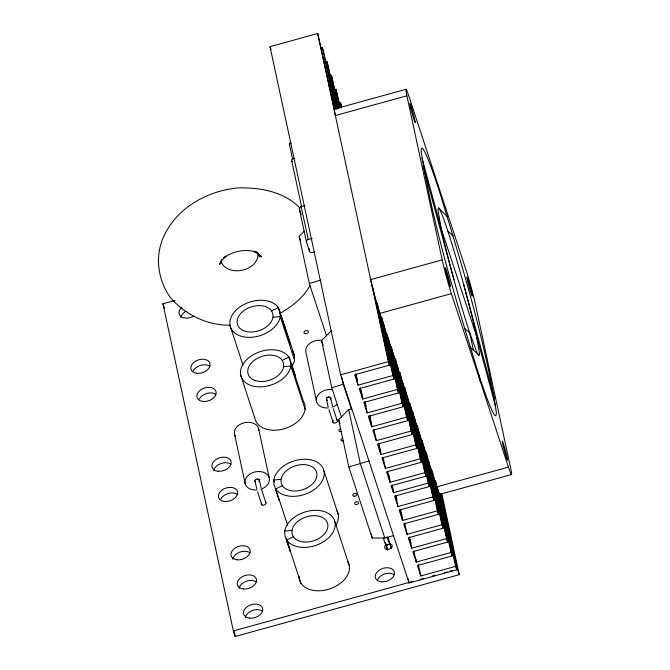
<?xml version="1.0" encoding="UTF-8"?>
<svg xmlns="http://www.w3.org/2000/svg" width="670" height="670" viewBox="0 0 670 670"><rect width="100%" height="100%" fill="white"/><g stroke="black" fill="none" stroke-linecap="round" stroke-linejoin="round"><path stroke-width="1" d="M220.815 263.586L221.619 259.7M447.393 216.611L438.515 207.935L437.971 209.919L441.078 228.152A76.782 4.045 74.6 0 0 469.704 332.789L473.43 350.125M221.242 260.63L219.718 264.349L222.147 260.035L225.899 256.2L223.42 258.151C232.842 250.94 245.722 248.528 257.029 252.28L253.511 251.376L258.134 253.746L261.627 257.029L257.808 253.377L259.65 256.803L257.824 252.548M310.026 285.495C303.418 297.639 291.927 306.567 280.077 313.342M383.299 537.976L385.761 545.447L389.722 544.166L391.02 548.127M385.761 545.447L389.722 544.166M326.55 335.896L309.331 283.544L299.163 236.284L304.205 231.267M341.499 417.368L331.75 387.729L321.583 340.477L331.658 330.436M393.742 535.565L384.798 538.035L372.177 538.035L348.794 466.915L338.626 419.663L348.693 409.621L351.675 408.8M290.621 345.134L278.301 307.681A26.004 17.571 -18.2 0 0 237.691 308.661A26.004 17.571 -18.2 0 0 243.763 336.884A26.004 17.571 -18.2 0 0 280.228 316.6L272.975 317.237A18.509 12.504 -18.2 0 1 247.021 331.675A18.509 12.504 -18.2 0 1 242.699 311.584A18.509 12.504 -18.2 0 1 271.61 310.888L278.301 307.681L280.119 311.902L280.228 316.6L294.482 359.966A26.004 17.571 -18.2 0 1 291.978 366.398M302.89 399.555L288.954 357.169A26.004 17.571 -18.2 0 0 248.335 358.149A26.004 17.571 -18.2 0 0 254.407 386.381A26.004 17.571 -18.2 0 0 290.872 366.088L283.628 366.724A18.509 12.504 -18.2 0 1 257.674 381.171A18.509 12.504 -18.2 0 1 253.352 361.08A18.509 12.504 -18.2 0 1 282.263 360.376L288.954 357.169L290.763 361.398L290.872 366.088L305.135 409.454A26.004 17.571 -18.2 0 1 280.395 429.654A26.004 17.571 -18.2 0 1 254.96 418.583L240.697 375.208M274.424 481.99L273.779 480.013A26.004 17.571 -18.2 0 1 310.235 459.729A26.004 17.571 -18.2 0 1 316.315 487.953A26.004 17.571 -18.2 0 1 275.697 488.932L273.879 484.712L273.779 480.013L281.023 479.377A18.509 12.504 -18.2 0 1 306.977 464.93A18.509 12.504 -18.2 0 1 311.299 485.021A18.509 12.504 -18.2 0 1 282.388 485.725L275.697 488.932L287.681 525.397M284.758 531.067A26.004 17.571 -18.2 0 1 321.223 510.783A26.004 17.571 -18.2 0 1 327.295 539.007A26.004 17.571 -18.2 0 1 286.685 539.986L284.867 535.766L284.758 531.067L292.003 530.431A18.509 12.504 -18.2 0 1 317.965 515.992A18.509 12.504 -18.2 0 1 322.287 536.084A18.509 12.504 -18.2 0 1 293.376 536.779L286.685 539.986L300.939 583.352A26.004 17.571 -18.2 0 0 334.221 587.079A26.004 17.571 -18.2 0 0 347.378 561.091M309.331 283.544L320.821 280.06M331.75 387.729L343.241 384.253L341.708 377.143M348.794 466.915L369.22 460.968M440.483 494.175L456.756 569.827L409.077 582.984L340.636 374.823L270.018 46.657L317.706 33.5L334.464 109.553M320.277 47.93L322.27 47.377L323.409 50.845L335.946 109.118M324.841 61.807L326.834 61.255L327.973 64.722L337.429 108.682M338.526 103.44L340.519 102.887L341.658 106.354M334.531 109.017L406.062 89.278M406.883 95.802L442.192 259.885L370.661 279.625A24.765 1.306 74.6 0 0 379.898 313.376L436.932 486.847L508.455 467.107A24.765 1.306 74.6 0 0 510.632 468.045L475.323 303.971A24.765 1.306 74.6 0 0 466.094 270.211L409.06 96.74A24.765 1.306 74.6 0 0 406.883 95.802L335.36 115.542A24.765 1.306 74.6 0 1 334.791 109.311M314.423 251.92L312.513 252.448A2.479 1.817 -12.1 0 1 309.557 251.367L306.425 241.828L299.364 209.015A2.479 1.817 -12.1 0 1 301.173 206.62L304.992 205.564M306.425 241.828A2.479 1.817 -12.1 0 1 308.234 239.433L312.053 238.386M441.857 493.899L459.235 574.667L235.17 636.5L233.344 630.947L162.952 303.786L175.004 300.462M379.898 313.376L451.421 293.636L508.455 467.107M340.636 374.823L388.315 361.658L317.706 33.5M372.302 285.387L389.454 365.133L354.648 374.739L358.073 385.141L392.88 375.535L377.26 302.957M379.505 311.533L394.019 379.011L359.212 388.617L362.637 399.019L397.444 389.412L382.042 317.856M383.843 324.389L398.583 392.888L363.776 402.494L367.194 412.904L402.008 403.298L387.268 334.799M388.407 338.266L403.147 406.765L368.341 416.372L371.758 426.782L406.564 417.175L391.389 346.633M393.19 353.165L407.712 420.643L372.897 430.249L376.322 440.659L411.129 431.053L395.509 358.467M397.754 367.043L412.268 434.52L377.461 444.126L380.887 454.536L415.693 444.93L400.082 372.394M402.536 381.95L416.832 448.397L382.026 458.004L385.451 468.414L420.257 458.808L404.856 387.243M407.1 395.828L421.397 462.275L386.59 471.881L390.007 482.291L424.822 472.685L409.864 403.164M411.221 407.653L425.961 476.152L391.154 485.758L393.432 492.693L428.239 483.087L412.846 411.531M414.646 418.063L429.378 486.562L394.571 496.169L397.997 506.57L432.803 496.964L417.402 425.408M439.93 494.309L511.461 474.569M419.428 432.979L433.951 500.456L399.144 510.063L402.561 520.456L437.368 510.85L422.192 440.307M423.993 446.84L438.507 514.317L403.7 523.923L407.117 534.333L441.932 524.727L426.313 452.141M428.549 460.717L443.071 528.194L408.264 537.801L411.682 548.211L446.488 538.605L431.53 469.084M432.678 472.551L447.635 542.072L412.821 551.678L416.246 562.088L451.052 552.482L435.659 480.918M437.895 489.502L452.191 555.949L417.385 565.555L420.81 575.966L455.617 566.359L439.997 493.773M233.344 630.947L413.206 581.317M420.232 579.374L423.247 578.545M432.292 576.049L435.307 575.212M444.352 572.716L447.367 571.887M449.377 571.334L452.392 570.505M230.287 325.243C207.273 325.402 185.138 314.917 170.306 297.405C157.844 280.026 154.703 256.593 163.547 236.962C176.403 207.901 207.348 190.741 238.101 187.91C260.027 187.298 284.382 191.687 300.143 208.194M464.511 328.442L469.704 332.789L477.074 352.864L479 355.921L479.544 353.928L476.437 335.703A76.782 4.045 74.6 0 0 455.416 255.513A76.782 4.045 74.6 0 0 438.515 207.935M447.811 231.058L453.129 235.848M470.08 347.077L477.911 354.187M294.482 359.966L294.373 355.267L280.99 314.967L281.609 317.999M292.564 351.047L294.373 355.267M271.61 310.888L272.899 313.895L272.975 317.237M303.209 400.534L305.026 404.764L305.135 409.454M282.263 360.376L283.552 363.383L283.628 366.724M282.388 485.725L281.099 482.718L281.023 479.377M275.337 489.142L279.172 500.381L278.586 499.016M293.376 536.779L292.087 533.772L292.003 530.431M300.939 583.352L299.13 579.131L299.063 576.317M459.235 574.667L457.417 569.115L441.136 493.455M388.315 361.658L389.454 365.133M392.88 375.535L394.019 379.011M397.444 389.412L398.583 392.888M402.008 403.298L403.147 406.765M406.564 417.175L407.712 420.643M411.129 431.053L412.268 434.52M415.693 444.93L416.832 448.397M420.257 458.808L421.397 462.275M424.822 472.685L425.961 476.152M428.239 483.087L429.378 486.562M432.803 496.964L433.951 500.456M437.368 510.85L438.507 514.317M441.932 524.727L443.071 528.194M446.488 538.605L447.635 542.072M451.052 552.482L452.191 555.949M455.617 566.359L456.756 569.827M270.018 46.657L270.998 49.63M299.364 209.015L301.24 214.735M299.163 236.284L300.462 240.237M343.241 384.253L351.306 408.792M391.481 548.152L388.123 537.449M387.118 536.921L389.572 544.4M321.583 340.477L323.208 345.418M384.798 538.035L360.276 463.439L348.693 409.621M385.384 542.273L387.662 549.207M385.903 545.212L387.536 550.17M338.626 419.663L339.925 423.616M337.588 421.824L333.258 408.558M332.982 422.058L328.97 409.739M323.953 470.893L338.208 514.259M334.933 521.947L349.196 565.312M230.053 325.721L243.009 365.15M287.589 542.482L289.214 547.415M265.915 502.91L261.694 489.912M261.928 505.038L257.607 491.797M162.952 303.786L164.468 308.418M478.531 373.81C456.228 300.788 433.314 227.365 421.212 151.856A138.698 7.311 74.6 0 1 438.984 190.037C461.287 263.059 484.201 336.482 496.303 412A138.698 7.311 74.6 0 1 478.531 373.81L479.938 380.376M421.991 158.036L441.078 228.152L476.437 335.703L495.574 406.238M463.523 283.979L494.485 398.307M423.03 165.54L453.992 279.867M332.454 405.685L330.695 398.131M328.158 406.866L326.407 399.312M261.091 487.735L259.34 480.181M256.803 488.924L255.052 481.361M340.519 102.887L341.616 107.996M340.394 107.811L335.955 89.01L339.916 107.409M338.911 108.247L331.39 75.132L338.434 107.845M326.834 61.255L337.169 109.302M322.27 47.377L335.469 108.716M418.39 564.718L420.81 575.966M416.07 559.417L416.505 561.468M413.826 550.841L416.246 562.088M410.182 539.409L411.062 543.496M409.261 536.963L411.682 548.211M404.697 523.086L407.117 534.333M400.618 509.61L402.821 519.836M400.141 509.208L402.561 520.456M396.062 495.75L396.942 499.837M395.576 495.331L397.997 506.57M392.151 484.921L393.474 491.051M391.891 485.541L393.432 492.693M388.734 474.511L390.267 481.671M387.587 471.044L390.007 482.291M383.031 457.166L385.451 468.414M408.197 578.897L409.077 582.984M379.161 444.713L380.928 452.895M378.466 443.297L380.887 454.536M373.902 429.411L376.322 440.659M369.823 415.936L372.017 426.162M369.338 415.534L371.758 426.782M365.259 402.059L366.138 406.146M364.773 401.657L367.194 412.904M361.138 390.225L362.671 397.377M360.217 387.779L362.637 399.019M356.348 375.326L357.453 380.434M355.653 373.902L358.073 385.141M289.381 144.125L292.706 159.569M291.726 160.867L301.668 207.072M301.173 206.62L308.234 239.433M371.306 534.015L372.177 538.035M308.92 248.386L309.557 251.367M316.634 402.008L306.039 352.788A12.387 9.104 -12.1 0 1 321.449 340.343M258.528 428.256L269.114 477.484M234.684 434.838L245.27 484.067M233.855 630.37L235.17 636.5M284.817 326.215L284.859 327.881M289.532 548.403L290.16 551.435L286.325 540.196L286.291 538.529M193.756 315.98A9.908 6.692 -18.2 0 1 181.017 316.625A9.908 6.692 -18.2 0 1 181.838 307.287M180.816 317.463A9.908 6.692 -18.2 0 1 186.093 311.198M213.772 470.625A9.908 6.692 -18.2 0 1 220.706 463.615A9.908 6.692 -18.2 0 1 230.907 464.218M232.833 559.182A9.908 6.692 -18.2 0 1 239.768 552.181A9.908 6.692 -18.2 0 1 249.96 552.784M343.216 440.894A2.01 1.357 -18.2 0 1 340.988 440.09A2.01 1.357 -18.2 0 1 342.638 438.23M239.106 588.361A9.908 6.692 -18.2 0 1 246.041 581.351A9.908 6.692 -18.2 0 1 256.241 581.954M341.197 431.514A2.01 1.357 -18.2 0 1 338.97 430.718A2.01 1.357 -18.2 0 1 340.62 428.85M377.713 579.341A9.908 6.692 -18.2 0 1 394.236 574.776M336.909 419.914A2.513 1.7 -18.2 0 1 336.516 422.435A2.513 1.7 -18.2 0 1 333.074 422.736A2.513 1.7 -18.2 0 1 333.476 420.216M265.555 501.972A2.513 1.7 -18.2 0 1 263.997 505.054A2.513 1.7 -18.2 0 1 261.359 503.128M389.823 543.772A3.961 2.68 -18.2 0 1 391.69 547.449A3.961 2.68 -18.2 0 1 385.845 549.065A3.961 2.68 -18.2 0 1 386.012 544.827M245.388 617.531A9.908 6.692 -18.2 0 1 252.322 610.529A9.908 6.692 -18.2 0 1 262.514 611.132M220.891 498.991A9.908 6.692 -18.2 0 1 237.406 494.435M193.312 370.837A9.908 6.692 -18.2 0 1 209.827 366.281M199.367 398.968A9.908 6.692 -18.2 0 1 215.882 394.412M451.421 293.636A24.765 1.306 74.6 0 1 442.192 259.885M440.073 494.192A24.765 1.306 74.6 0 1 436.932 486.847M292.329 161.646A2.479 1.817 -12.1 0 1 291.869 159.669A2.479 1.817 -12.1 0 1 294.172 158.363M289.691 144.519A1.24 0.913 -12.1 0 1 291.216 142.953M256.861 490.005A12.387 9.104 -12.1 0 1 246.116 477.911A12.387 9.104 -12.1 0 1 266.451 473.849A12.387 9.104 -12.1 0 1 260.814 489.217M259.072 481.462A2.228 1.641 -12.1 0 0 259.131 479.795L258.796 479.477A2.228 1.641 -12.1 0 0 255.077 480.507L254.985 480.926A2.228 1.641 -12.1 0 0 255.597 482.065M235.363 436.296A12.387 9.104 -12.1 0 1 244.274 422.745A12.387 9.104 -12.1 0 1 258.854 430.617M259.047 481.345A2.228 1.533 -12.5 0 0 259.131 479.787L258.796 479.494A2.228 1.533 -12.5 0 0 255.086 480.507L254.994 480.943A2.228 1.533 -12.5 0 0 255.572 481.973M336.985 404.588A12.387 9.104 -12.1 0 1 332.178 407.159M328.225 407.946A12.387 9.104 -12.1 0 1 316.449 398.441A12.387 9.104 -12.1 0 1 332.044 389.563M330.67 398.985A2.228 1.641 -12.1 0 0 330.151 397.427L329.707 397.201A2.228 1.641 -12.1 0 0 326.675 398.039L326.432 398.441A2.228 1.641 -12.1 0 0 327.396 400.241M330.637 398.868A2.228 1.533 -12.5 0 0 330.151 397.411L329.707 397.201A2.228 1.533 -12.5 0 0 326.675 398.039L326.441 398.449A2.228 1.533 -12.5 0 0 327.37 400.099M257.699 252.565A18.827 13.844 -12.1 0 1 243.076 270.035A18.827 13.844 -12.1 0 1 221.217 261.694M336.893 510.825A26.004 17.571 -18.2 0 1 335.812 525.389M292.221 365.828L291.634 364.455L295.47 375.703L295.512 377.369L292.262 367.495L292.221 365.828M217.984 471.228A9.908 6.692 -18.2 0 0 231.066 461.596A9.908 6.692 -18.2 0 0 215.539 459.863A9.908 6.692 -18.2 0 0 217.984 471.228M243.319 588.964A9.908 6.692 -18.2 0 0 256.401 579.332A9.908 6.692 -18.2 0 0 240.873 577.599A9.908 6.692 -18.2 0 0 243.319 588.964M237.038 559.793A9.908 6.692 -18.2 0 0 250.119 550.162A9.908 6.692 -18.2 0 0 234.592 548.42A9.908 6.692 -18.2 0 0 237.038 559.793M355.887 504.535A2.01 1.357 -18.2 0 0 358.542 502.575A2.01 1.357 -18.2 0 0 355.385 502.224A2.01 1.357 -18.2 0 0 355.887 504.535M354.087 496.202A2.01 1.357 -18.2 0 0 356.741 494.242A2.01 1.357 -18.2 0 0 353.592 493.891A2.01 1.357 -18.2 0 0 354.087 496.202M381.314 581.786A9.908 6.692 -18.2 0 0 394.396 572.155A9.908 6.692 -18.2 0 0 378.868 570.421A9.908 6.692 -18.2 0 0 381.314 581.786M305.369 333.744A2.261 1.533 -18.2 0 0 308.359 331.541A2.261 1.533 -18.2 0 0 304.808 331.147A2.261 1.533 -18.2 0 0 305.369 333.744M249.592 618.134A9.908 6.692 -18.2 0 0 262.673 608.502A9.908 6.692 -18.2 0 0 247.146 606.769A9.908 6.692 -18.2 0 0 249.592 618.134M224.484 501.445A9.908 6.692 -18.2 0 0 237.565 491.814A9.908 6.692 -18.2 0 0 222.038 490.072A9.908 6.692 -18.2 0 0 224.484 501.445M196.905 373.291A9.908 6.692 -18.2 0 0 209.986 363.659A9.908 6.692 -18.2 0 0 194.459 361.917A9.908 6.692 -18.2 0 0 196.905 373.291M202.96 401.422A9.908 6.692 -18.2 0 0 216.041 391.791A9.908 6.692 -18.2 0 0 200.514 390.049A9.908 6.692 -18.2 0 0 202.96 401.422M410.752 108.146A9.908 0.519 74.6 0 0 415.199 122.694A9.908 0.519 74.6 0 0 411.816 108.607A9.908 0.519 74.6 0 0 410.752 108.146M446.053 272.229A9.908 0.519 74.6 0 0 450.508 286.777A9.908 0.519 74.6 0 0 447.116 272.682A9.908 0.519 74.6 0 0 446.053 272.229M467.786 281.618A9.908 0.519 74.6 0 0 472.233 296.165A9.908 0.519 74.6 0 0 468.849 282.078A9.908 0.519 74.6 0 0 467.786 281.618M503.086 445.692A9.908 0.519 74.6 0 0 507.542 460.248A9.908 0.519 74.6 0 0 504.15 446.153A9.908 0.519 74.6 0 0 503.086 445.692"/></g></svg>
